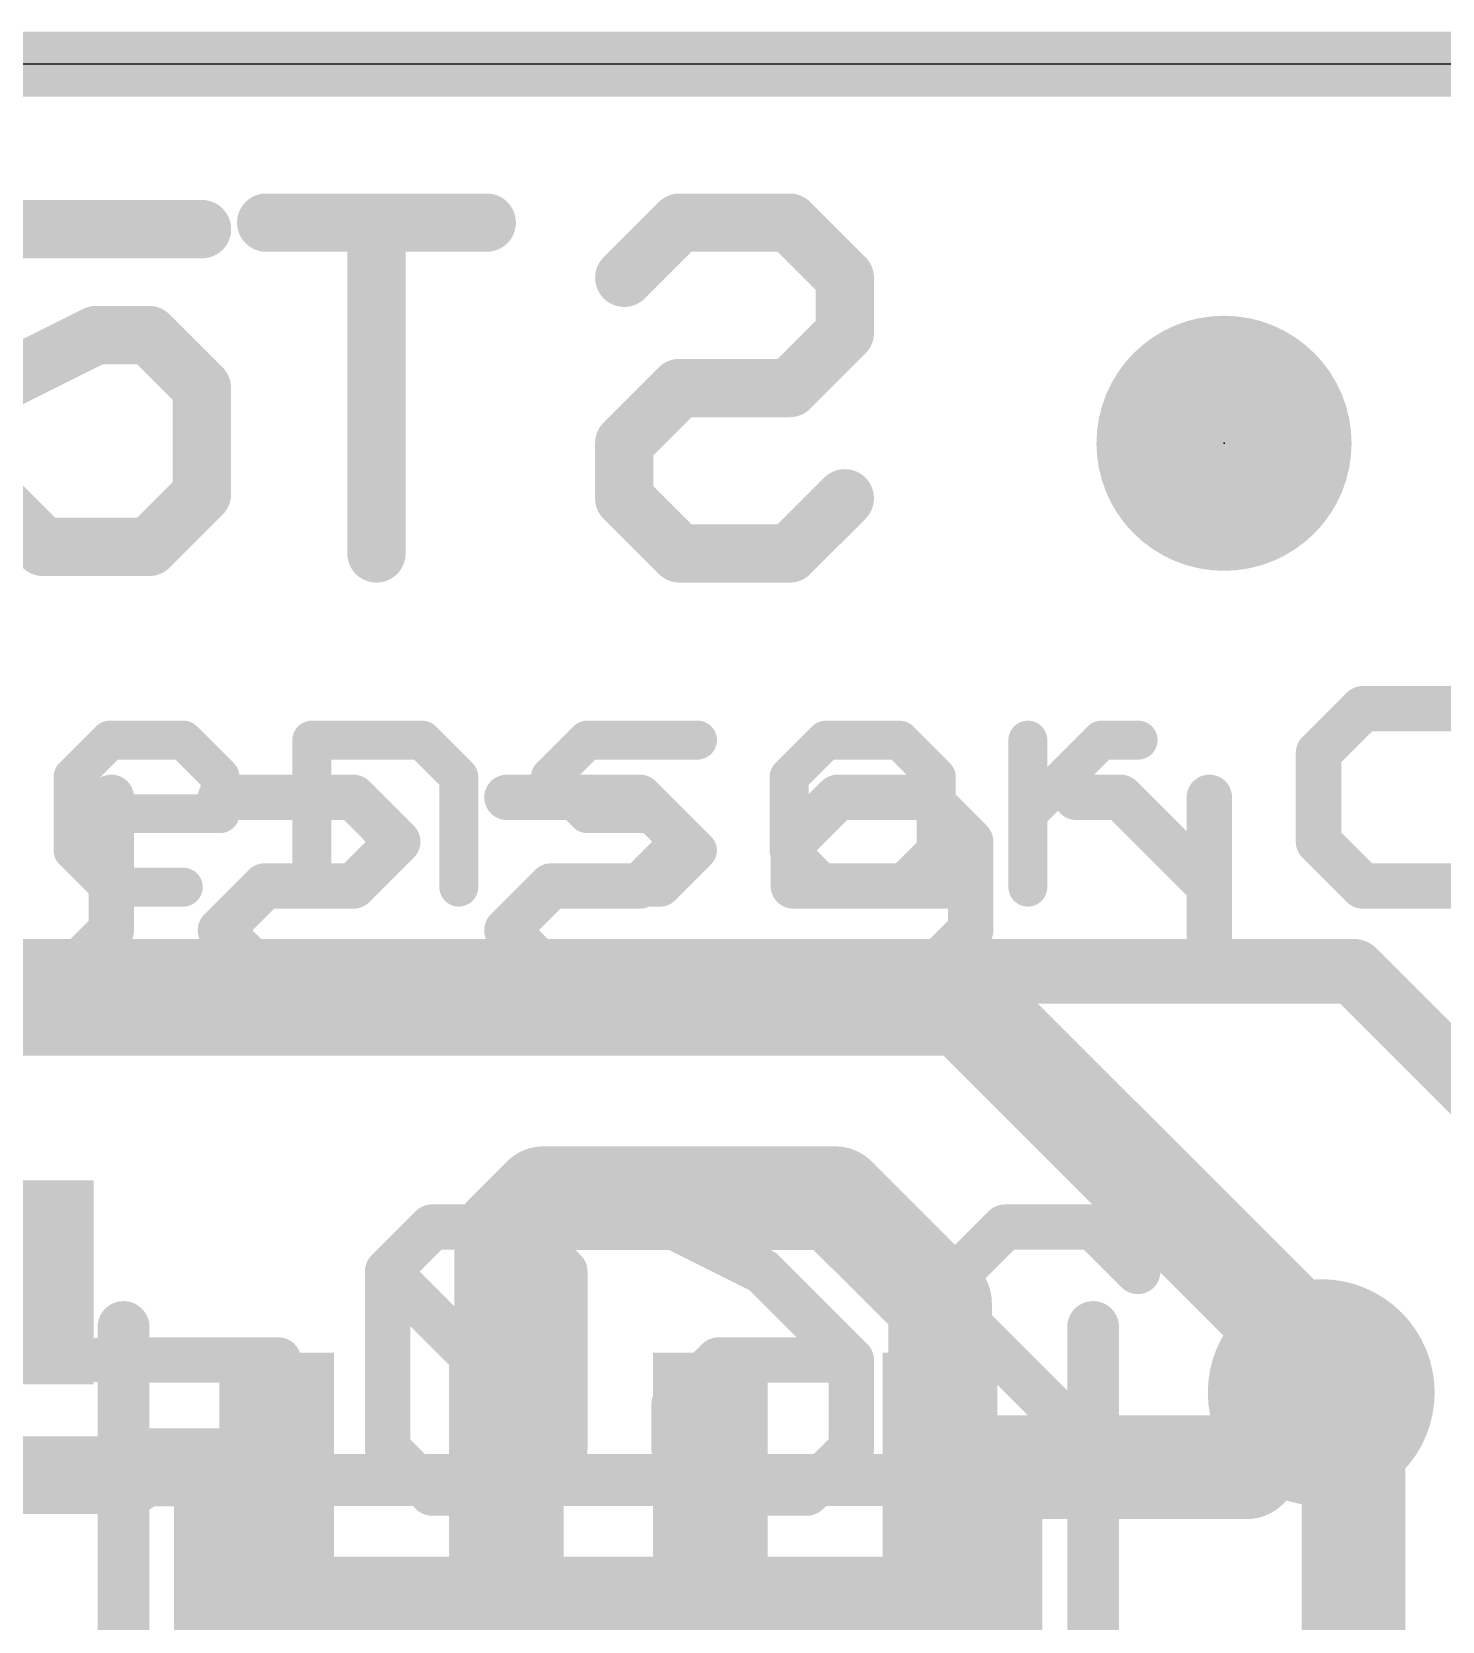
# Model space of a CAD drawing. Extents: x -0.1 to 25.5, y -0.1 to 17.9.
# Drawn here: x 15.01 to 20.54, y 11.68 to 17.91 of the extents above; entities that cross this region are included whole.
import ezdxf

# ---------------------------------------------------------------- set-up
doc = ezdxf.new("R2010")
doc.units = 0
for name, color, linetype in [('1', 12, 'CONTINUOUS'), ('16', 5, 'CONTINUOUS'), ('18', 110, 'CONTINUOUS'), ('20', 53, 'CONTINUOUS'), ('21', 40, 'CONTINUOUS'), ('22', 6, 'CONTINUOUS'), ('23', 40, 'CONTINUOUS'), ('51', 253, 'CONTINUOUS')]:
    doc.layers.add(name, color=color, linetype=linetype)

# ---------------------------------------------------------------- blocks, each defined once
blk = doc.blocks.new('RECT')
blk.add_solid([(-0.5, -0.5), (0.5, -0.5), (-0.5, 0.5), (0.5, 0.5)])
blk = doc.blocks.new('PIE')
at = {"const_width": 0.5}
blk.add_lwpolyline([(0, -0.25, 1), (0, 0.25, 1), (0, -0.25)], format="xyb", dxfattribs=at)
blk = doc.blocks.new('ROUNDV')
at = {"const_width": 0.5}
blk.add_lwpolyline([(0, -0.25, 1), (0, 0.25, 1), (0, -0.25)], format="xyb", dxfattribs=at)

msp = doc.modelspace()

# ---------------------------------------------------------------- linework, layer by layer
at = {"layer": '1'}
for points, const_width in [([(0, 17.78), (25.4, 17.78)], 0.254), ([(14.605, 14.224), (20.193, 14.224)], 0.254), ([(20.193, 14.224), (23.0158, 11.4012)], 0.254), ([(16.872, 13.189), (17.018, 13.335)], 0.4064), ([(17.018, 13.335), (18.161, 13.335)], 0.4064), ([(18.161, 13.335), (18.572, 12.924)], 0.4064), ([(16.872, 12.28), (16.872, 13.189)], 0.4064), ([(18.572, 12.924), (18.572, 12.28)], 0.4064), ([(20.066, 12.573), (19.773, 12.28)], 0.4064), ([(19.773, 12.28), (18.572, 12.28)], 0.4064), ([(15.4019, 12.2492), (13.5318, 12.2492)], 0.3048), ([(15.4327, 12.28), (15.4019, 12.2492)], 0.3048), ([(15.972, 12.28), (15.4327, 12.28)], 0.3048), ([(15.972, 11.714), (15.972, 12.28)], 0.3048), ([(17.672, 12.28), (17.672, 11.83)], 0.3048), ([(17.672, 11.83), (17.272, 11.43)], 0.3048), ([(16.256, 11.43), (15.972, 11.714)], 0.3048)]:
    msp.add_lwpolyline(points, dxfattribs=dict(at, const_width=const_width))
for points, const_width in [([(20.2379, 14.2689, 1), (20.1481, 14.1791)], 0.127), ([(20.193, 14.1605, 1), (20.193, 14.2875)], 0.127), ([(17.018, 13.4366, 1), (17.018, 13.2334)], 0.2032), ([(17.0898, 13.2632, 1), (16.9462, 13.4068)], 0.2032), ([(18.2328, 13.4068, 1), (18.0892, 13.2632)], 0.2032), ([(18.161, 13.2334, 1), (18.161, 13.4366)], 0.2032), ([(16.9736, 13.189, 1), (16.7704, 13.189)], 0.2032), ([(16.8002, 13.2608, 1), (16.9438, 13.1172)], 0.2032), ([(18.6736, 12.924, 1), (18.4704, 12.924)], 0.2032), ([(18.5002, 12.8522, 1), (18.6438, 12.9958)], 0.2032), ([(20.1378, 12.5012, 1), (19.9942, 12.6448)], 0.2032), ([(18.572, 12.3816, 1), (18.572, 12.1784)], 0.2032), ([(19.773, 12.1784, 1), (19.773, 12.3816)], 0.2032), ([(15.4327, 12.3562, 1), (15.4327, 12.2038)], 0.1524), ([(15.4866, 12.2261, 1), (15.3788, 12.3339)], 0.1524), ([(15.4019, 12.173, 1), (15.4019, 12.3254)], 0.1524), ([(16.0482, 12.28, 1), (15.8958, 12.28)], 0.1524), ([(15.972, 12.2038, 1), (15.972, 12.3562)], 0.1524), ([(17.7482, 12.28, 1), (17.5958, 12.28)], 0.1524), ([(19.7012, 12.3518, 1), (19.8448, 12.2082)], 0.2032), ([(15.348, 12.3031, 1), (15.4558, 12.1953)], 0.1524), ([(16.7704, 12.28, 1), (16.9736, 12.28)], 0.2032), ([(18.4704, 12.28, 1), (18.6736, 12.28)], 0.2032), ([(17.7259, 11.7761, 1), (17.6181, 11.8839)], 0.1524), ([(17.5958, 11.83, 1), (17.7482, 11.83)], 0.1524), ([(16.0259, 11.7679, 1), (15.9181, 11.6601)], 0.1524), ([(15.8958, 11.714, 1), (16.0482, 11.714)], 0.1524)]:
    msp.add_lwpolyline(points, format="xyb", dxfattribs=dict(at, const_width=const_width))
at = {"layer": '16'}
for points, const_width in [([(0, 17.78), (25.4, 17.78)], 0.254), ([(7.747, 14.097), (18.669, 14.097)], 0.4064), ([(18.669, 14.097), (20.193, 12.573)], 0.4064), ([(20.193, 12.573), (20.066, 12.573)], 0.4064), ([(20.193, 9.7663), (20.193, 12.573)], 0.4064)]:
    msp.add_lwpolyline(points, dxfattribs=dict(at, const_width=const_width))
at = {"layer": '16', "const_width": 0.2032}
for points in [[(18.7408, 14.1688, 1), (18.5972, 14.0252)], [(18.669, 13.9954, 1), (18.669, 14.1986)], [(20.066, 12.6746, 1), (20.066, 12.4714)], [(20.2946, 12.573, 1), (20.0914, 12.573)], [(20.193, 12.4714, 1), (20.193, 12.6746)], [(20.1212, 12.5012, 1), (20.2648, 12.6448)]]:
    msp.add_lwpolyline(points, format="xyb", dxfattribs=at)
at = {"layer": '20'}
msp.add_line((22.86, 17.78), (2.54, 17.78), dxfattribs=at)
at = {"layer": '21'}
for points, const_width in [([(15.6795, 17.1334), (14.8491, 17.1334)], 0.2286), ([(14.8491, 16.5105), (15.2643, 16.7181)], 0.2286), ([(15.2643, 16.7181), (15.4719, 16.7181)], 0.2286), ([(15.4719, 16.7181), (15.6795, 16.5105)], 0.2286), ([(15.6795, 16.5105), (15.6795, 16.0953)], 0.2286), ([(15.0567, 15.8877), (14.8491, 16.0953)], 0.2286), ([(15.6795, 16.0953), (15.4719, 15.8877)], 0.2286), ([(15.4719, 15.8877), (15.0567, 15.8877)], 0.2286), ([(15.1741, 14.9864), (15.3182, 15.1304)], 0.1524), ([(15.3182, 15.1304), (15.6063, 15.1304)], 0.1524), ([(15.6063, 15.1304), (15.7503, 14.9864)], 0.1524), ([(16.1096, 14.5542), (16.1096, 15.1304)], 0.1524), ([(16.1096, 15.1304), (16.5418, 15.1304)], 0.1524), ([(16.5418, 15.1304), (16.6859, 14.9864)], 0.1524), ([(17.0452, 14.9864), (17.1892, 15.1304)], 0.1524), ([(17.1892, 15.1304), (17.6214, 15.1304)], 0.1524), ([(18.1247, 15.1304), (17.9807, 14.9864)], 0.1524), ([(18.4128, 15.1304), (18.1247, 15.1304)], 0.1524), ([(18.5569, 14.9864), (18.4128, 15.1304)], 0.1524), ([(18.9162, 14.5542), (18.9162, 15.1304)], 0.1524), ([(18.9162, 14.8423), (19.2043, 15.1304)], 0.1524), ([(19.2043, 15.1304), (19.3484, 15.1304)], 0.1524), ([(15.1741, 14.6983), (15.1741, 14.9864)], 0.1524), ([(15.7503, 14.9864), (15.7503, 14.8423)], 0.1524), ([(16.6859, 14.9864), (16.6859, 14.5542)], 0.1524), ([(17.1892, 14.8423), (17.0452, 14.9864)], 0.1524), ([(17.9807, 14.9864), (17.9807, 14.6983)], 0.1524), ([(18.5569, 14.6983), (18.5569, 14.9864)], 0.1524), ([(15.7503, 14.8423), (15.1741, 14.8423)], 0.1524), ([(17.4773, 14.8423), (17.1892, 14.8423)], 0.1524), ([(17.6214, 14.6983), (17.4773, 14.8423)], 0.1524), ([(15.3182, 14.5542), (15.1741, 14.6983)], 0.1524), ([(17.4773, 14.5542), (17.6214, 14.6983)], 0.1524), ([(17.9807, 14.6983), (18.1247, 14.5542)], 0.1524), ([(18.4128, 14.5542), (18.5569, 14.6983)], 0.1524), ([(15.6063, 14.5542), (15.3182, 14.5542)], 0.1524), ([(17.0452, 14.5542), (17.4773, 14.5542)], 0.1524), ([(18.1247, 14.5542), (18.4128, 14.5542)], 0.1524), ([(15.372, 10.03), (15.372, 12.83)], 0.2032), ([(19.172, 12.83), (19.172, 10.03)], 0.2032)]:
    msp.add_lwpolyline(points, dxfattribs=dict(at, const_width=const_width))
for points, const_width in [([(15.6795, 17.0762, 1), (15.6795, 17.1905)], 0.1143), ([(15.2643, 16.7753, 1), (15.2643, 16.661)], 0.1143), ([(15.2898, 16.667, 1), (15.2387, 16.7693)], 0.1143), ([(15.5123, 16.7586, 1), (15.4315, 16.6777)], 0.1143), ([(15.4719, 16.661, 1), (15.4719, 16.7753)], 0.1143), ([(15.7366, 16.5105, 1), (15.6223, 16.5105)], 0.1143), ([(15.6391, 16.4701, 1), (15.7199, 16.5509)], 0.1143), ([(15.7199, 16.0549, 1), (15.6391, 16.1357)], 0.1143), ([(15.6223, 16.0953, 1), (15.7366, 16.0953)], 0.1143), ([(15.0567, 15.9449, 1), (15.0567, 15.8306)], 0.1143), ([(15.0163, 15.8473, 1), (15.0971, 15.9281)], 0.1143), ([(15.4315, 15.9281, 1), (15.5123, 15.8473)], 0.1143), ([(15.4719, 15.8306, 1), (15.4719, 15.9449)], 0.1143), ([(15.3182, 15.1685, 1), (15.3182, 15.0923)], 0.0762), ([(15.3451, 15.1035, 1), (15.2912, 15.1574)], 0.0762), ([(15.6332, 15.1574, 1), (15.5793, 15.1035)], 0.0762), ([(15.6063, 15.0923, 1), (15.6063, 15.1685)], 0.0762), ([(16.1477, 15.1304, 1), (16.0715, 15.1304)], 0.0762), ([(16.1096, 15.1685, 1), (16.1096, 15.0923)], 0.0762), ([(16.5688, 15.1574, 1), (16.5149, 15.1035)], 0.0762), ([(16.5418, 15.0923, 1), (16.5418, 15.1685)], 0.0762), ([(17.1892, 15.1685, 1), (17.1892, 15.0923)], 0.0762), ([(17.2162, 15.1035, 1), (17.1623, 15.1574)], 0.0762), ([(17.6214, 15.0923, 1), (17.6214, 15.1685)], 0.0762), ([(18.1247, 15.1685, 1), (18.1247, 15.0923)], 0.0762), ([(18.1517, 15.1035, 1), (18.0978, 15.1574)], 0.0762), ([(18.4398, 15.1574, 1), (18.3859, 15.1035)], 0.0762), ([(18.4128, 15.0923, 1), (18.4128, 15.1685)], 0.0762), ([(18.9543, 15.1304, 1), (18.8781, 15.1304)], 0.0762), ([(19.2043, 15.1685, 1), (19.2043, 15.0923)], 0.0762), ([(19.2313, 15.1035, 1), (19.1774, 15.1574)], 0.0762), ([(19.3484, 15.0923, 1), (19.3484, 15.1685)], 0.0762), ([(15.2122, 14.9864, 1), (15.136, 14.9864)], 0.0762), ([(15.1472, 15.0133, 1), (15.2011, 14.9594)], 0.0762), ([(15.7884, 14.9864, 1), (15.7122, 14.9864)], 0.0762), ([(15.7234, 14.9594, 1), (15.7773, 15.0133)], 0.0762), ([(16.724, 14.9864, 1), (16.6478, 14.9864)], 0.0762), ([(16.6589, 14.9594, 1), (16.7128, 15.0133)], 0.0762), ([(17.0721, 15.0133, 1), (17.0182, 14.9594)], 0.0762), ([(17.0182, 15.0133, 1), (17.0721, 14.9594)], 0.0762), ([(17.9537, 15.0133, 1), (18.0076, 14.9594)], 0.0762), ([(18.0188, 14.9864, 1), (17.9426, 14.9864)], 0.0762), ([(18.595, 14.9864, 1), (18.5188, 14.9864)], 0.0762), ([(18.53, 14.9594, 1), (18.5838, 15.0133)], 0.0762), ([(15.1741, 14.8804, 1), (15.1741, 14.8042)], 0.0762), ([(15.7503, 14.8042, 1), (15.7503, 14.8804)], 0.0762), ([(17.1892, 14.8804, 1), (17.1892, 14.8042)], 0.0762), ([(17.1623, 14.8154, 1), (17.2162, 14.8693)], 0.0762), ([(17.5043, 14.8693, 1), (17.4504, 14.8154)], 0.0762), ([(17.4773, 14.8042, 1), (17.4773, 14.8804)], 0.0762), ([(18.8893, 14.8693, 1), (18.9431, 14.8154)], 0.0762), ([(15.7122, 14.8423, 1), (15.7884, 14.8423)], 0.0762), ([(15.2011, 14.7252, 1), (15.1472, 14.6713)], 0.0762), ([(17.6483, 14.6713, 1), (17.5944, 14.7252)], 0.0762), ([(18.0076, 14.7252, 1), (17.9537, 14.6713)], 0.0762), ([(18.5838, 14.6713, 1), (18.53, 14.7252)], 0.0762), ([(15.136, 14.6983, 1), (15.2122, 14.6983)], 0.0762), ([(17.5944, 14.6713, 1), (17.6483, 14.7252)], 0.0762), ([(17.9426, 14.6983, 1), (18.0188, 14.6983)], 0.0762), ([(18.5188, 14.6983, 1), (18.595, 14.6983)], 0.0762), ([(15.3182, 14.5923, 1), (15.3182, 14.5161)], 0.0762), ([(15.2912, 14.5273, 1), (15.3451, 14.5811)], 0.0762), ([(15.6063, 14.5161, 1), (15.6063, 14.5923)], 0.0762), ([(16.0715, 14.5542, 1), (16.1477, 14.5542)], 0.0762), ([(16.6478, 14.5542, 1), (16.724, 14.5542)], 0.0762), ([(17.0452, 14.5923, 1), (17.0452, 14.5161)], 0.0762), ([(17.4504, 14.5811, 1), (17.5043, 14.5273)], 0.0762), ([(17.4773, 14.5161, 1), (17.4773, 14.5923)], 0.0762), ([(18.1247, 14.5923, 1), (18.1247, 14.5161)], 0.0762), ([(18.0978, 14.5273, 1), (18.1517, 14.5811)], 0.0762), ([(18.3859, 14.5811, 1), (18.4398, 14.5273)], 0.0762), ([(18.4128, 14.5161, 1), (18.4128, 14.5923)], 0.0762), ([(18.8781, 14.5542, 1), (18.9543, 14.5542)], 0.0762), ([(15.4228, 12.83, 1), (15.3212, 12.83)], 0.1016), ([(19.2228, 12.83, 1), (19.1212, 12.83)], 0.1016)]:
    msp.add_lwpolyline(points, format="xyb", dxfattribs=dict(at, const_width=const_width))
at = {"layer": '22'}
for points, const_width in [([(15.9312, 17.216, 1), (15.9312, 17.1017)], 0.1143), ([(16.4205, 17.1588, 1), (16.3062, 17.1588)], 0.1143), ([(16.7955, 17.1017, 1), (16.7955, 17.216)], 0.1143), ([(17.5506, 17.216, 1), (17.5506, 17.1017)], 0.1143), ([(17.591, 17.1184, 1), (17.5102, 17.1992)], 0.1143), ([(18.0231, 17.1992, 1), (17.9423, 17.1184)], 0.1143), ([(17.9827, 17.1017, 1), (17.9827, 17.216)], 0.1143), ([(17.2941, 16.9831, 1), (17.3749, 16.9023)], 0.1143), ([(18.256, 16.9427, 1), (18.1417, 16.9427)], 0.1143), ([(18.1584, 16.9023, 1), (18.2392, 16.9831)], 0.1143), ([(18.2392, 16.6862, 1), (18.1584, 16.767)], 0.1143), ([(18.1417, 16.7266, 1), (18.256, 16.7266)], 0.1143), ([(17.5506, 16.5677, 1), (17.5506, 16.4534)], 0.1143), ([(17.591, 16.4701, 1), (17.5102, 16.551)], 0.1143), ([(17.9423, 16.551, 1), (18.0231, 16.4701)], 0.1143), ([(17.9827, 16.4534, 1), (17.9827, 16.5677)], 0.1143), ([(17.3916, 16.2945, 1), (17.2773, 16.2945)], 0.1143), ([(17.2941, 16.3349, 1), (17.3749, 16.2541)], 0.1143), ([(17.3749, 16.1188, 1), (17.2941, 16.038)], 0.1143), ([(18.2392, 16.038, 1), (18.1584, 16.1188)], 0.1143), ([(17.2773, 16.0784, 1), (17.3916, 16.0784)], 0.1143), ([(17.5506, 15.9195, 1), (17.5506, 15.8052)], 0.1143), ([(17.5102, 15.8219, 1), (17.591, 15.9027)], 0.1143), ([(17.9423, 15.9027, 1), (18.0231, 15.8219)], 0.1143), ([(17.9827, 15.8052, 1), (17.9827, 15.9195)], 0.1143), ([(16.3062, 15.8623, 1), (16.4205, 15.8623)], 0.1143), ([(20.229, 15.298, 1), (20.229, 15.2091)], 0.0889), ([(20.2604, 15.2222, 1), (20.1975, 15.285)], 0.0889), ([(20.0238, 15.1113, 1), (20.0867, 15.0484)], 0.0889), ([(20.0997, 15.0799, 1), (20.0108, 15.0799)], 0.0889), ([(15.3686, 14.9062, 1), (15.2797, 14.9062)], 0.0889), ([(15.7519, 14.9506, 1), (15.7519, 14.8617)], 0.0889), ([(16.3045, 14.9376, 1), (16.2416, 14.8747)], 0.0889), ([(16.273, 14.8617, 1), (16.273, 14.9506)], 0.0889), ([(16.8745, 14.9506, 1), (16.8745, 14.8617)], 0.0889), ([(17.4271, 14.9376, 1), (17.3642, 14.8747)], 0.0889), ([(17.3956, 14.8617, 1), (17.3956, 14.9506)], 0.0889), ([(18.1708, 14.9506, 1), (18.1708, 14.8617)], 0.0889), ([(18.2023, 14.8747, 1), (18.1394, 14.9376)], 0.0889), ([(18.5497, 14.9376, 1), (18.4868, 14.8747)], 0.0889), ([(18.5183, 14.8617, 1), (18.5183, 14.9506)], 0.0889), ([(19.1064, 14.9506, 1), (19.1064, 14.8617)], 0.0889), ([(19.3115, 14.9376, 1), (19.2486, 14.8747)], 0.0889), ([(19.2801, 14.8617, 1), (19.2801, 14.9506)], 0.0889), ([(19.6719, 14.9062, 1), (19.583, 14.9062)], 0.0889), ([(16.4782, 14.701, 1), (16.4153, 14.7639)], 0.0889), ([(16.4153, 14.701, 1), (16.4782, 14.7639)], 0.0889), ([(17.6008, 14.701, 1), (17.5379, 14.7639)], 0.0889), ([(17.5379, 14.701, 1), (17.6008, 14.7639)], 0.0889), ([(18.0416, 14.7324, 1), (17.9527, 14.7324)], 0.0889), ([(17.9657, 14.7639, 1), (18.0285, 14.701)], 0.0889), ([(18.7364, 14.7324, 1), (18.6475, 14.7324)], 0.0889), ([(18.6605, 14.701, 1), (18.7234, 14.7639)], 0.0889), ([(20.0867, 14.7639, 1), (20.0238, 14.701)], 0.0889), ([(20.0108, 14.7324, 1), (20.0997, 14.7324)], 0.0889), ([(15.9256, 14.6032, 1), (15.9256, 14.5143)], 0.0889), ([(15.957, 14.5273, 1), (15.8942, 14.5902)], 0.0889), ([(16.273, 14.5143, 1), (16.273, 14.6032)], 0.0889), ([(17.0482, 14.6032, 1), (17.0482, 14.5143)], 0.0889), ([(17.0796, 14.5273, 1), (17.0168, 14.5902)], 0.0889), ([(17.3956, 14.5143, 1), (17.3956, 14.6032)], 0.0889), ([(17.9971, 14.6032, 1), (17.9971, 14.5143)], 0.0889), ([(18.692, 14.5143, 1), (18.692, 14.6032)], 0.0889), ([(20.229, 14.6032, 1), (20.229, 14.5143)], 0.0889), ([(16.2416, 14.5902, 1), (16.3045, 14.5273)], 0.0889), ([(17.3642, 14.5902, 1), (17.4271, 14.5273)], 0.0889), ([(17.9527, 14.5587, 1), (18.0416, 14.5587)], 0.0889), ([(19.5961, 14.5273, 1), (19.6589, 14.5902)], 0.0889), ([(20.1975, 14.5273, 1), (20.2604, 14.5902)], 0.0889), ([(15.3555, 14.3536, 1), (15.2927, 14.4164)], 0.0889), ([(15.7833, 14.4164, 1), (15.7204, 14.3536)], 0.0889), ([(15.7204, 14.4164, 1), (15.7833, 14.3536)], 0.0889), ([(16.9059, 14.4164, 1), (16.8431, 14.3536)], 0.0889), ([(16.8431, 14.4164, 1), (16.9059, 14.3536)], 0.0889), ([(18.7234, 14.3536, 1), (18.6605, 14.4164)], 0.0889), ([(15.2797, 14.385, 1), (15.3686, 14.385)], 0.0889), ([(18.6475, 14.385, 1), (18.7364, 14.385)], 0.0889), ([(15.119, 14.2427, 1), (15.1818, 14.1799)], 0.0889), ([(15.1504, 14.1669, 1), (15.1504, 14.2558)], 0.0889), ([(15.9256, 14.2558, 1), (15.9256, 14.1669)], 0.0889), ([(15.8942, 14.1799, 1), (15.957, 14.2427)], 0.0889), ([(16.4467, 14.1669, 1), (16.4467, 14.2558)], 0.0889), ([(17.0482, 14.2558, 1), (17.0482, 14.1669)], 0.0889), ([(17.0168, 14.1799, 1), (17.0796, 14.2427)], 0.0889), ([(17.5694, 14.1669, 1), (17.5694, 14.2558)], 0.0889), ([(18.1708, 14.2558, 1), (18.1708, 14.1669)], 0.0889), ([(18.4868, 14.2427, 1), (18.5497, 14.1799)], 0.0889), ([(18.5183, 14.1669, 1), (18.5183, 14.2558)], 0.0889), ([(19.583, 14.2113, 1), (19.6719, 14.2113)], 0.0889), ([(16.5805, 13.266, 1), (16.5805, 13.1771)], 0.0889), ([(16.6119, 13.1902, 1), (16.549, 13.253)], 0.0889), ([(16.9593, 13.253, 1), (16.8965, 13.1902)], 0.0889), ([(16.9279, 13.1771, 1), (16.9279, 13.266)], 0.0889), ([(17.5492, 13.2613, 1), (17.5095, 13.1818)], 0.0889), ([(18.8257, 13.266, 1), (18.8257, 13.1771)], 0.0889), ([(18.8571, 13.1902, 1), (18.7943, 13.253)], 0.0889), ([(19.2046, 13.253, 1), (19.1417, 13.1902)], 0.0889), ([(19.1731, 13.1771, 1), (19.1731, 13.266)], 0.0889), ([(16.4382, 13.0793, 1), (16.3753, 13.0164)], 0.0889), ([(16.3753, 13.0793, 1), (16.4382, 13.0164)], 0.0889), ([(16.4512, 13.0479, 1), (16.3623, 13.0479)], 0.0889), ([(17.146, 13.0479, 1), (17.0571, 13.0479)], 0.0889), ([(17.0702, 13.0164, 1), (17.133, 13.0793)], 0.0889), ([(17.9082, 13.0793, 1), (17.8454, 13.0164)], 0.0889), ([(17.8569, 13.0081, 1), (17.8967, 13.0876)], 0.0889), ([(18.6964, 13.0479, 1), (18.6075, 13.0479)], 0.0889), ([(18.6206, 13.0793, 1), (18.6834, 13.0164)], 0.0889), ([(19.3154, 13.0164, 1), (19.3783, 13.0793)], 0.0889), ([(18.6834, 12.9056, 1), (18.6206, 12.8427)], 0.0889), ([(18.6075, 12.8742, 1), (18.6964, 12.8742)], 0.0889), ([(15.2841, 12.7449, 1), (15.2841, 12.656)], 0.0889), ([(15.979, 12.656, 1), (15.979, 12.7449)], 0.0889), ([(17.7031, 12.7449, 1), (17.7031, 12.656)], 0.0889), ([(17.7345, 12.669, 1), (17.6716, 12.7319)], 0.0889), ([(18.2687, 12.7004, 1), (18.1798, 12.7004)], 0.0889), ([(18.1928, 12.669, 1), (18.2556, 12.7319)], 0.0889), ([(18.2242, 12.656, 1), (18.2242, 12.7449)], 0.0889), ([(17.4979, 12.5582, 1), (17.5608, 12.4953)], 0.0889), ([(17.5738, 12.5267, 1), (17.4849, 12.5267)], 0.0889), ([(16.4382, 12.3844, 1), (16.3753, 12.3216)], 0.0889), ([(17.133, 12.3216, 1), (17.0702, 12.3844)], 0.0889), ([(17.0702, 12.3216, 1), (17.133, 12.3844)], 0.0889), ([(17.5608, 12.3844, 1), (17.4979, 12.3216)], 0.0889), ([(18.2556, 12.3216, 1), (18.1928, 12.3844)], 0.0889), ([(16.3623, 12.353, 1), (16.4512, 12.353)], 0.0889), ([(17.0571, 12.353, 1), (17.146, 12.353)], 0.0889), ([(17.4849, 12.353, 1), (17.5738, 12.353)], 0.0889), ([(18.1798, 12.353, 1), (18.2687, 12.353)], 0.0889), ([(16.5805, 12.2238, 1), (16.5805, 12.1349)], 0.0889), ([(16.549, 12.1479, 1), (16.6119, 12.2107)], 0.0889), ([(16.8965, 12.2107, 1), (16.9593, 12.1479)], 0.0889), ([(16.9279, 12.1349, 1), (16.9279, 12.2238)], 0.0889), ([(17.7031, 12.2238, 1), (17.7031, 12.1349)], 0.0889), ([(17.6716, 12.1479, 1), (17.7345, 12.2107)], 0.0889), ([(18.0191, 12.2107, 1), (18.0819, 12.1479)], 0.0889), ([(18.0505, 12.1349, 1), (18.0505, 12.2238)], 0.0889), ([(18.652, 12.2238, 1), (18.652, 12.1349)], 0.0889), ([(19.3154, 12.1479, 1), (19.3783, 12.2107)], 0.0889), ([(19.3468, 12.1349, 1), (19.3468, 12.2238)], 0.0889)]:
    msp.add_lwpolyline(points, format="xyb", dxfattribs=dict(at, const_width=const_width))
for points, const_width in [([(16.7955, 17.1588), (15.9312, 17.1588)], 0.2286), ([(16.3634, 15.8623), (16.3634, 17.1588)], 0.2286), ([(17.3345, 16.9427), (17.5506, 17.1588)], 0.2286), ([(17.5506, 17.1588), (17.9827, 17.1588)], 0.2286), ([(17.9827, 17.1588), (18.1988, 16.9427)], 0.2286), ([(18.1988, 16.9427), (18.1988, 16.7266)], 0.2286), ([(18.1988, 16.7266), (17.9827, 16.5106)], 0.2286), ([(17.5506, 16.5106), (17.3345, 16.2945)], 0.2286), ([(17.9827, 16.5106), (17.5506, 16.5106)], 0.2286), ([(17.3345, 16.2945), (17.3345, 16.0784)], 0.2286), ([(17.3345, 16.0784), (17.5506, 15.8623)], 0.2286), ([(17.9827, 15.8623), (18.1988, 16.0784)], 0.2286), ([(17.5506, 15.8623), (17.9827, 15.8623)], 0.2286), ([(20.229, 15.2536), (20.0553, 15.0799)], 0.1778), ([(20.7501, 15.2536), (20.229, 15.2536)], 0.1778), ([(20.0553, 15.0799), (20.0553, 14.7324)], 0.1778), ([(15.3241, 14.9062), (15.3241, 14.385)], 0.1778), ([(16.273, 14.9062), (15.7519, 14.9062)], 0.1778), ([(16.4467, 14.7324), (16.273, 14.9062)], 0.1778), ([(17.3956, 14.9062), (16.8745, 14.9062)], 0.1778), ([(17.5694, 14.7324), (17.3956, 14.9062)], 0.1778), ([(18.1708, 14.9062), (17.9971, 14.7324)], 0.1778), ([(18.5183, 14.9062), (18.1708, 14.9062)], 0.1778), ([(18.692, 14.7324), (18.5183, 14.9062)], 0.1778), ([(19.2801, 14.9062), (19.1064, 14.9062)], 0.1778), ([(19.6275, 14.5587), (19.2801, 14.9062)], 0.1778), ([(19.6275, 14.2113), (19.6275, 14.9062)], 0.1778), ([(16.273, 14.5587), (16.4467, 14.7324)], 0.1778), ([(17.3956, 14.5587), (17.5694, 14.7324)], 0.1778), ([(17.9971, 14.7324), (17.9971, 14.5587)], 0.1778), ([(18.692, 14.385), (18.692, 14.7324)], 0.1778), ([(20.0553, 14.7324), (20.229, 14.5587)], 0.1778), ([(15.7519, 14.385), (15.9256, 14.5587)], 0.1778), ([(15.9256, 14.5587), (16.273, 14.5587)], 0.1778), ([(16.8745, 14.385), (17.0482, 14.5587)], 0.1778), ([(17.0482, 14.5587), (17.3956, 14.5587)], 0.1778), ([(17.9971, 14.5587), (18.692, 14.5587)], 0.1778), ([(20.229, 14.5587), (20.7501, 14.5587)], 0.1778), ([(15.3241, 14.385), (15.1504, 14.2113)], 0.1778), ([(15.9256, 14.2113), (15.7519, 14.385)], 0.1778), ([(17.0482, 14.2113), (16.8745, 14.385)], 0.1778), ([(18.5183, 14.2113), (18.692, 14.385)], 0.1778), ([(15.1504, 14.2113), (14.6293, 14.2113)], 0.1778), ([(16.4467, 14.2113), (15.9256, 14.2113)], 0.1778), ([(17.5694, 14.2113), (17.0482, 14.2113)], 0.1778), ([(18.1708, 14.2113), (18.5183, 14.2113)], 0.1778), ([(16.5805, 13.2216), (16.4067, 13.0479)], 0.1778), ([(16.9279, 13.2216), (16.5805, 13.2216)], 0.1778), ([(17.1016, 13.0479), (16.9279, 13.2216)], 0.1778), ([(17.5294, 13.2216), (17.8768, 13.0479)], 0.1778), ([(18.652, 13.0479), (18.8257, 13.2216)], 0.1778), ([(18.8257, 13.2216), (19.1731, 13.2216)], 0.1778), ([(19.1731, 13.2216), (19.3468, 13.0479)], 0.1778), ([(16.4067, 13.0479), (16.4067, 12.353)], 0.1778), ([(17.1016, 12.353), (16.4067, 13.0479)], 0.1778), ([(17.1016, 12.353), (17.1016, 13.0479)], 0.1778), ([(17.8768, 13.0479), (18.2242, 12.7004)], 0.1778), ([(18.652, 12.8742), (18.652, 13.0479)], 0.1778), ([(19.3468, 12.1793), (18.652, 12.8742)], 0.1778), ([(15.979, 12.7004), (15.2841, 12.7004)], 0.1778), ([(17.5294, 12.5267), (17.7031, 12.7004)], 0.1778), ([(17.7031, 12.7004), (18.2242, 12.7004)], 0.1778), ([(18.2242, 12.7004), (18.2242, 12.353)], 0.1778), ([(17.5294, 12.353), (17.5294, 12.5267)], 0.1778), ([(16.4067, 12.353), (16.5805, 12.1793)], 0.1778), ([(16.9279, 12.1793), (17.1016, 12.353)], 0.1778), ([(17.7031, 12.1793), (17.5294, 12.353)], 0.1778), ([(18.2242, 12.353), (18.0505, 12.1793)], 0.1778), ([(16.5805, 12.1793), (16.9279, 12.1793)], 0.1778), ([(18.0505, 12.1793), (17.7031, 12.1793)], 0.1778), ([(18.652, 12.1793), (19.3468, 12.1793)], 0.1778)]:
    msp.add_lwpolyline(points, dxfattribs=dict(at, const_width=const_width))
at = {"layer": '23'}
msp.add_point((19.685, 16.2941), dxfattribs=at)
at = {"layer": '51', "const_width": 0.2032}
for points in [[(15.672, 10.63), (15.672, 12.23)], [(15.672, 12.23), (18.872, 12.23)], [(18.872, 12.23), (18.872, 10.63)]]:
    msp.add_lwpolyline(points, dxfattribs=at)
at = {"layer": '51', "const_width": 0.1016}
for points in [[(15.7228, 12.23, 1), (15.6212, 12.23)], [(15.672, 12.2808, 1), (15.672, 12.1792)], [(18.9228, 12.23, 1), (18.8212, 12.23)], [(18.872, 12.1792, 1), (18.872, 12.2808)]]:
    msp.add_lwpolyline(points, format="xyb", dxfattribs=at)

# ---------------------------------------------------------------- block references
at = {"layer": '1'}
msp.add_blockref('PIE', (19.685, 16.2941), dxfattribs=at)
at = {"layer": '1', "rotation": 180}
for p, xscale, yscale in [((14.5796, 13.0048), 1.35, 0.8), ((15.972, 12.28), 0.45, 0.9), ((16.872, 12.28), 0.45, 0.9), ((17.672, 12.28), 0.45, 0.9), ((18.572, 12.28), 0.45, 0.9)]:
    msp.add_blockref('RECT', p, dxfattribs=dict(at, xscale=xscale, yscale=yscale))
at = {"layer": '18', "xscale": 0.889, "yscale": 0.889}
msp.add_blockref('ROUNDV', (20.066, 12.573), dxfattribs=at)
msp.add_blockref('ROUNDV', (20.066, 12.573), dxfattribs=at)
at = {"layer": '51', "xscale": 3.1, "rotation": 180}
msp.add_blockref('RECT', (17.272, 11.43), dxfattribs=at)

doc.saveas('drawing.dxf')
